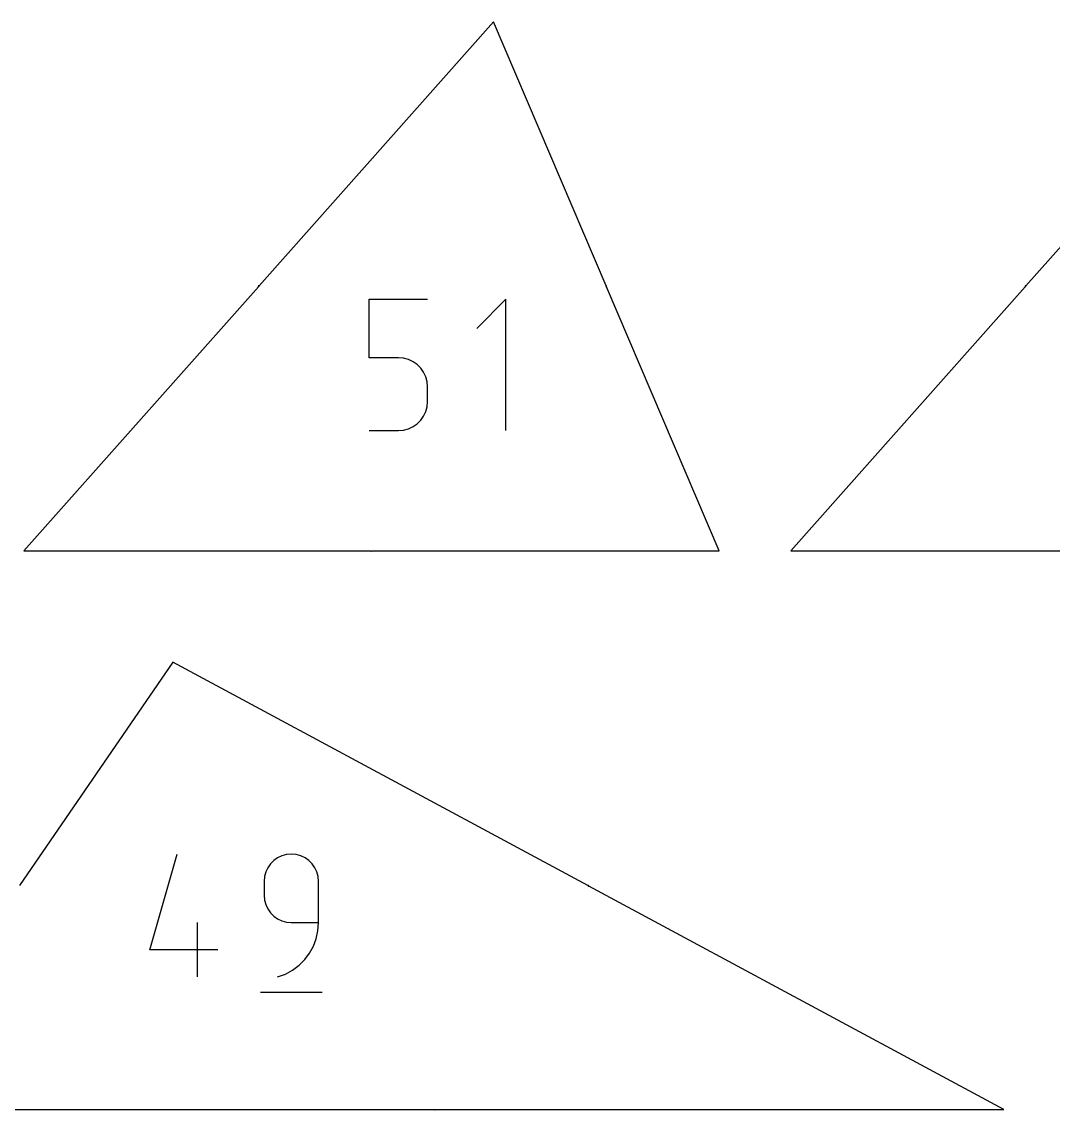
# Model space of a CAD drawing. Extents: x 0 to 500, y 0 to 1020.
# Drawn here: x 242.4 to 288.09, y 521.5 to 569.71 of the extents above; entities that cross this region are included whole.
import ezdxf

# ---------------------------------------------------------------- set-up
doc = ezdxf.new("R2010")
doc.units = 0

msp = doc.modelspace()

# ---------------------------------------------------------------- linework, layer by layer
at = {"layer": 'annotation', "color": 1}
for p, q in [((252.892263, 557.984645), (252.892216, 557.984227)), ((252.892216, 557.984227), (252.892241, 557.983808)), ((252.892241, 557.983808), (252.892337, 557.983398)), ((252.892381, 557.985053), (252.892263, 557.984645)), ((252.892337, 557.983398), (252.892502, 557.983008)), ((252.892572, 557.985441), (252.892381, 557.985053)), ((252.892502, 557.983008), (252.892737, 557.982646)), ((252.892835, 557.985798), (252.892572, 557.985441)), ((252.892737, 557.982646), (252.89304, 557.982324)), ((252.893158, 557.986102), (252.892835, 557.985798)), ((252.892835, 557.985798), (252.892835, 557.985798)), ((252.89304, 557.982324), (252.89304, 557.982324)), ((252.89304, 557.982324), (252.893398, 557.98206)), ((252.89352, 557.986337), (252.893158, 557.986102)), ((252.893398, 557.98206), (252.893786, 557.981869)), ((252.893911, 557.986503), (252.89352, 557.986337)), ((252.893786, 557.981869), (252.894194, 557.98175)), ((252.894321, 557.986599), (252.893911, 557.986503)), ((252.894194, 557.98175), (252.894613, 557.981704)), ((252.89474, 557.986624), (252.894321, 557.986599)), ((252.894613, 557.981704), (252.895033, 557.981728)), ((252.895158, 557.986578), (252.89474, 557.986624)), ((252.895033, 557.981728), (252.895443, 557.981824)), ((252.895566, 557.986461), (252.895158, 557.986578)), ((252.895443, 557.981824), (252.895834, 557.98199)), ((252.895953, 557.986271), (252.895566, 557.986461)), ((252.895834, 557.98199), (252.896196, 557.982225)), ((252.895947, 557.981377), (252.895901, 557.980958)), ((252.895901, 557.980958), (252.895926, 557.980539)), ((252.895926, 557.980539), (252.896022, 557.980128)), ((252.896065, 557.981785), (252.895947, 557.981377)), ((252.896309, 557.986008), (252.895953, 557.986271)), ((252.896022, 557.980128), (252.896188, 557.979737)), ((252.896255, 557.982172), (252.896065, 557.981785)), ((252.896188, 557.979737), (252.896424, 557.979375)), ((252.896196, 557.982225), (252.896519, 557.982529)), ((252.896519, 557.982529), (252.896255, 557.982172)), ((252.896309, 557.986008), (252.896309, 557.986008)), ((252.896614, 557.985684), (252.896309, 557.986008)), ((252.896424, 557.979375), (252.896729, 557.979051)), ((252.896519, 557.982529), (252.896783, 557.982886)), ((252.896842, 557.982834), (252.896519, 557.982529)), ((252.896519, 557.982529), (252.896519, 557.982529)), ((252.896519, 557.982529), (252.896519, 557.982529)), ((252.89685, 557.985321), (252.896614, 557.985684)), ((252.896729, 557.979051), (252.897646, 557.978237)), ((252.896783, 557.982886), (252.896973, 557.983274)), ((252.897204, 557.983069), (252.896842, 557.982834)), ((252.897016, 557.98493), (252.89685, 557.985321)), ((252.896973, 557.983274), (252.897091, 557.983682)), ((252.897112, 557.98452), (252.897016, 557.98493)), ((252.897091, 557.983682), (252.897137, 557.9841)), ((252.897137, 557.9841), (252.897112, 557.98452)), ((252.897595, 557.983235), (252.897204, 557.983069)), ((252.898005, 557.98333), (252.897595, 557.983235)), ((252.897646, 557.978237), (252.897646, 557.978237)), ((252.897646, 557.978237), (252.898004, 557.977973)), ((252.898004, 557.977973), (252.898391, 557.977782)), ((252.898425, 557.983355), (252.898005, 557.98333)), ((252.898391, 557.977782), (252.898799, 557.977664)), ((252.898843, 557.983309), (252.898425, 557.983355)), ((252.898799, 557.977664), (252.899217, 557.977619)), ((252.899252, 557.98319), (252.898843, 557.983309)), ((252.90367, 557.985036), (252.898851, 557.992598)), ((252.899217, 557.977619), (252.899636, 557.977644)), ((252.89964, 557.982999), (252.899252, 557.98319)), ((252.899636, 557.977644), (252.900045, 557.977741)), ((252.899997, 557.982735), (252.89964, 557.982999)), ((252.900915, 557.981921), (252.899997, 557.982735)), ((252.899997, 557.982735), (252.899997, 557.982735)), ((252.900045, 557.977741), (252.900435, 557.977907)), ((252.900435, 557.977907), (252.900797, 557.978143)), ((252.900797, 557.978143), (252.90112, 557.978447)), ((252.90122, 557.981597), (252.900915, 557.981921)), ((252.90112, 557.978447), (252.901384, 557.978804)), ((252.90112, 557.978447), (252.90112, 557.978447)), ((252.901455, 557.981235), (252.90122, 557.981597)), ((252.901384, 557.978804), (252.901575, 557.979191)), ((252.901621, 557.980844), (252.901455, 557.981235)), ((252.901575, 557.979191), (252.901693, 557.979598)), ((252.901716, 557.980435), (252.901621, 557.980844)), ((252.901693, 557.979598), (252.90174, 557.980016)), ((252.90174, 557.980016), (252.901716, 557.980435)), ((252.907756, 557.989641), (252.90367, 557.985036)), ((252.908375, 557.986625), (252.904691, 557.989893)), ((268.288972, 557.986856), (268.293502, 557.988788)), ((268.289549, 557.991789), (268.298446, 557.992909)), ((268.291963, 557.986125), (268.289549, 557.991789)), ((268.289931, 557.981074), (268.292105, 557.975973)), ((268.291809, 557.980203), (268.291809, 557.980203)), ((268.291809, 557.980203), (268.292326, 557.979658)), ((268.292326, 557.979658), (268.292906, 557.979202)), ((268.292906, 557.979202), (268.293537, 557.978839)), ((268.293537, 557.978839), (268.294208, 557.97857)), ((268.294208, 557.97857), (268.294909, 557.978398)), ((268.294909, 557.978398), (268.295629, 557.978326)), ((268.295629, 557.978326), (268.296355, 557.978357)), ((268.296355, 557.978357), (268.297079, 557.978492)), ((268.296645, 557.982275), (268.296628, 557.98185)), ((268.296628, 557.98185), (268.296685, 557.981423)), ((268.296734, 557.982686), (268.296645, 557.982275)), ((268.296685, 557.981423), (268.296822, 557.981)), ((268.296891, 557.983076), (268.296734, 557.982686)), ((268.296822, 557.981), (268.297788, 557.978735)), ((268.297112, 557.983435), (268.296891, 557.983076)), ((268.297079, 557.978492), (268.297788, 557.978735)), ((268.297394, 557.983753), (268.297112, 557.983435)), ((268.297732, 557.984022), (268.297394, 557.983753)), ((268.298124, 557.984232), (268.297732, 557.984022)), ((268.297788, 557.978735), (268.30119, 557.980186)), ((268.299258, 557.984716), (268.298124, 557.984232)), ((268.298124, 557.984232), (268.298124, 557.984232)), ((268.299681, 557.984853), (268.299258, 557.984716)), ((268.30011, 557.984911), (268.299681, 557.984853)), ((268.300535, 557.984894), (268.30011, 557.984911)), ((268.300947, 557.984805), (268.300535, 557.984894)), ((268.301337, 557.984649), (268.300947, 557.984805)), ((268.30119, 557.980186), (268.301582, 557.980396)), ((268.30119, 557.980186), (268.30119, 557.980186)), ((268.301695, 557.984428), (268.301337, 557.984649)), ((268.301582, 557.980396), (268.30192, 557.980665)), ((268.302014, 557.984147), (268.301695, 557.984428)), ((268.30192, 557.980665), (268.302202, 557.980983)), ((268.302282, 557.983809), (268.302014, 557.984147)), ((268.302202, 557.980983), (268.302424, 557.981341)), ((268.302492, 557.983418), (268.302282, 557.983809)), ((268.302424, 557.981341), (268.302581, 557.981731)), ((268.302629, 557.982995), (268.302492, 557.983418)), ((268.302492, 557.983418), (268.302492, 557.983418)), ((268.302581, 557.981731), (268.30267, 557.982142)), ((268.302687, 557.982567), (268.302629, 557.982995)), ((268.30267, 557.982142), (268.302687, 557.982567)), ((286.856951, 557.985014), (286.8569, 557.984558)), ((286.8569, 557.984558), (286.856928, 557.984102)), ((286.856928, 557.984102), (286.857032, 557.983655)), ((286.85708, 557.985459), (286.856951, 557.985014)), ((286.857032, 557.983655), (286.857212, 557.98323)), ((286.857287, 557.985881), (286.85708, 557.985459)), ((286.857212, 557.98323), (286.857468, 557.982836)), ((286.857575, 557.98627), (286.857287, 557.985881)), ((286.857468, 557.982836), (286.857798, 557.982485)), ((286.857927, 557.986602), (286.857575, 557.98627)), ((286.857575, 557.98627), (286.857575, 557.98627)), ((286.857798, 557.982485), (286.857798, 557.982485)), ((286.857798, 557.982485), (286.858188, 557.982197)), ((286.858321, 557.986858), (286.857927, 557.986602)), ((286.858188, 557.982197), (286.858611, 557.981989)), ((286.858747, 557.987039), (286.858321, 557.986858)), ((286.858611, 557.981989), (286.859056, 557.981859)), ((286.859194, 557.987143), (286.858747, 557.987039)), ((286.859056, 557.981859), (286.859512, 557.981809)), ((286.859651, 557.987171), (286.859194, 557.987143)), ((286.859512, 557.981809), (286.859969, 557.981836)), ((286.860106, 557.987121), (286.859651, 557.987171)), ((286.859969, 557.981836), (286.860416, 557.98194)), ((286.86055, 557.986992), (286.860106, 557.987121)), ((286.860416, 557.98194), (286.860842, 557.982121)), ((286.860972, 557.986785), (286.86055, 557.986992)), ((286.860842, 557.982121), (286.861237, 557.982377)), ((286.860965, 557.981453), (286.860915, 557.980996)), ((286.860915, 557.980996), (286.860942, 557.980539)), ((286.860942, 557.980539), (286.861047, 557.980092)), ((286.861094, 557.981897), (286.860965, 557.981453)), ((286.86136, 557.986499), (286.860972, 557.986785)), ((286.861047, 557.980092), (286.861228, 557.979666)), ((286.861302, 557.982319), (286.861094, 557.981897)), ((286.861228, 557.979666), (286.861485, 557.979271)), ((286.861237, 557.982377), (286.861589, 557.982708)), ((286.861589, 557.982708), (286.861302, 557.982319)), ((286.86136, 557.986499), (286.86136, 557.986499)), ((286.861692, 557.986146), (286.86136, 557.986499)), ((286.861485, 557.979271), (286.861817, 557.978919)), ((286.861589, 557.982708), (286.861876, 557.983097)), ((286.861941, 557.98304), (286.861589, 557.982708)), ((286.861589, 557.982708), (286.861589, 557.982708)), ((286.861589, 557.982708), (286.861589, 557.982708)), ((286.861949, 557.985751), (286.861692, 557.986146)), ((286.861817, 557.978919), (286.862817, 557.978032)), ((286.861876, 557.983097), (286.862084, 557.98352)), ((286.862335, 557.983297), (286.861941, 557.98304)), ((286.86213, 557.985325), (286.861949, 557.985751)), ((286.862084, 557.98352), (286.862212, 557.983964)), ((286.862235, 557.984877), (286.86213, 557.985325)), ((286.862212, 557.983964), (286.862262, 557.98442)), ((286.862262, 557.98442), (286.862235, 557.984877)), ((286.862761, 557.983477), (286.862335, 557.983297)), ((286.863208, 557.983582), (286.862761, 557.983477)), ((286.862817, 557.978032), (286.862817, 557.978032)), ((286.862817, 557.978032), (286.863207, 557.977744)), ((286.863207, 557.977744), (286.863629, 557.977536)), ((286.863665, 557.983609), (286.863208, 557.983582)), ((286.863629, 557.977536), (286.864073, 557.977408)), ((286.864122, 557.983558), (286.863665, 557.983609)), ((286.863725, 557.992778), (286.86371, 557.992489)), ((286.86371, 557.992489), (286.863746, 557.992197)), ((286.863789, 557.993058), (286.863725, 557.992778)), ((286.863746, 557.992197), (286.863837, 557.991908)), ((286.863899, 557.993323), (286.863789, 557.993058)), ((286.863837, 557.991908), (286.863837, 557.991908)), ((286.863837, 557.991908), (286.864344, 557.990839)), ((286.864053, 557.993565), (286.863899, 557.993323)), ((286.864247, 557.993781), (286.864053, 557.993565)), ((286.864073, 557.977408), (286.864529, 557.977358)), ((286.864566, 557.983429), (286.864122, 557.983558)), ((286.86448, 557.993961), (286.864247, 557.993781)), ((286.864344, 557.990839), (286.864952, 557.989835)), ((286.864748, 557.994102), (286.86448, 557.993961)), ((286.864529, 557.977358), (286.864985, 557.977386)), ((286.864989, 557.983221), (286.864566, 557.983429)), ((286.864862, 557.994145), (286.864748, 557.994102)), ((286.864748, 557.994102), (286.864748, 557.994102)), ((286.86498, 557.99418), (286.864862, 557.994145)), ((286.864952, 557.989835), (286.865653, 557.988903)), ((286.865101, 557.994205), (286.86498, 557.99418)), ((286.864985, 557.977386), (286.865431, 557.977491)), ((286.865379, 557.982933), (286.864989, 557.983221)), ((286.865224, 557.994222), (286.865101, 557.994205)), ((286.865347, 557.994229), (286.865224, 557.994222)), ((286.865472, 557.994227), (286.865347, 557.994229)), ((286.866379, 557.982046), (286.865379, 557.982933)), ((286.865379, 557.982933), (286.865379, 557.982933)), ((286.865431, 557.977491), (286.865856, 557.977672)), ((286.865596, 557.994217), (286.865472, 557.994227)), ((286.865719, 557.994197), (286.865596, 557.994217)), ((286.865653, 557.988903), (286.866442, 557.988048)), ((286.865841, 557.994168), (286.865719, 557.994197)), ((286.866966, 557.993792), (286.865841, 557.994168)), ((286.865841, 557.994168), (286.865841, 557.994168)), ((286.865856, 557.977672), (286.86625, 557.977929)), ((286.86625, 557.977929), (286.866602, 557.97826)), ((286.866711, 557.981693), (286.866379, 557.982046)), ((286.866442, 557.988048), (286.867311, 557.987277)), ((286.866602, 557.97826), (286.86689, 557.978649)), ((286.866602, 557.97826), (286.866602, 557.97826)), ((286.866967, 557.981298), (286.866711, 557.981693)), ((286.86689, 557.978649), (286.867098, 557.979071)), ((286.868038, 557.993308), (286.866966, 557.993792)), ((286.867148, 557.980873), (286.866967, 557.981298)), ((286.867098, 557.979071), (286.867227, 557.979515)), ((286.867252, 557.980426), (286.867148, 557.980873)), ((286.867227, 557.979515), (286.867278, 557.97997)), ((286.867278, 557.97997), (286.867252, 557.980426)), ((286.867311, 557.987277), (286.868254, 557.986595)), ((286.869048, 557.992723), (286.868038, 557.993308)), ((286.868254, 557.986595), (286.869264, 557.986009)), ((286.869991, 557.992041), (286.869048, 557.992723)), ((286.869264, 557.986009), (286.870334, 557.985524)), ((286.870861, 557.99127), (286.869991, 557.992041)), ((286.870334, 557.985524), (286.871458, 557.985145)), ((286.871649, 557.990415), (286.870861, 557.99127)), ((286.871458, 557.985145), (286.871458, 557.985145)), ((286.871458, 557.985145), (286.87158, 557.985117)), ((286.87158, 557.985117), (286.871702, 557.985097)), ((286.87235, 557.989482), (286.871649, 557.990415)), ((286.871702, 557.985097), (286.871826, 557.985086)), ((286.871826, 557.985086), (286.871949, 557.985085)), ((286.871949, 557.985085), (286.872073, 557.985092)), ((286.872073, 557.985092), (286.872196, 557.985109)), ((286.872196, 557.985109), (286.872319, 557.985135)), ((286.872319, 557.985135), (286.87244, 557.98517)), ((286.872957, 557.988477), (286.87235, 557.989482)), ((286.87244, 557.98517), (286.872559, 557.985214)), ((286.872559, 557.985214), (286.872824, 557.985355)), ((286.872559, 557.985214), (286.872559, 557.985214)), ((286.872824, 557.985355), (286.873054, 557.985536)), ((286.873463, 557.987406), (286.872957, 557.988477)), ((286.873054, 557.985536), (286.873247, 557.985751)), ((286.873247, 557.985751), (286.873399, 557.985993)), ((286.873399, 557.985993), (286.873509, 557.986258)), ((286.873552, 557.987118), (286.873463, 557.987406)), ((286.873463, 557.987406), (286.873463, 557.987406)), ((286.873509, 557.986258), (286.873572, 557.986538)), ((286.873588, 557.986826), (286.873552, 557.987118)), ((286.873572, 557.986538), (286.873588, 557.986826)), ((257.795567, 554.82239), (257.795567, 557.411981)), ((257.795567, 557.411981), (260.378229, 557.411981)), ((263.851895, 557.411981), (262.559106, 556.118827)), ((263.851895, 551.596798), (263.851895, 557.411981)), ((259.086898, 554.82239), (257.795567, 554.82239)), ((259.318763, 554.801664), (259.086898, 554.82239)), ((259.537097, 554.741889), (259.318763, 554.801664)), ((259.73823, 554.646669), (259.537097, 554.741889)), ((259.91849, 554.519609), (259.73823, 554.646669)), ((260.074207, 554.364314), (259.91849, 554.519609)), ((260.201711, 554.18439), (260.074207, 554.364314)), ((260.297329, 553.98344), (260.201711, 554.18439)), ((260.357392, 553.765069), (260.297329, 553.98344)), ((260.378229, 553.532883), (260.357392, 553.765069)), ((260.378229, 552.889587), (260.378229, 553.532883)), ((260.378229, 553.532883), (260.378229, 553.532883)), ((260.297287, 552.438616), (260.35738, 552.657288)), ((260.35738, 552.657288), (260.378229, 552.889587)), ((259.91834, 551.900947), (260.074087, 552.056787)), ((260.074087, 552.056787), (260.20163, 552.237229)), ((260.20163, 552.237229), (260.297287, 552.438616)), ((257.795567, 551.596798), (259.086898, 551.596798)), ((259.086898, 551.596798), (259.318667, 551.617636)), ((259.086898, 551.596798), (259.086898, 551.596798)), ((259.318667, 551.617636), (259.53695, 551.677713)), ((259.53695, 551.677713), (259.738068, 551.77337)), ((259.738068, 551.77337), (259.91834, 551.900947)), ((257.892777, 546.270718), (257.901239, 546.270718)), ((257.895314, 546.274106), (257.895314, 546.267337)), ((257.901239, 546.270718), (257.89786, 546.258866)), ((248.074514, 528.607702), (249.280602, 532.837538)), ((253.920647, 532.761813), (253.73254, 532.672299)), ((254.124809, 532.818035), (253.920647, 532.761813)), ((254.341585, 532.837538), (254.124809, 532.818035)), ((254.558809, 532.818035), (254.341585, 532.837538)), ((254.341585, 532.837538), (254.341585, 532.837538)), ((254.76321, 532.761813), (254.558809, 532.818035)), ((254.951387, 532.672299), (254.76321, 532.761813)), ((253.298966, 532.238284), (253.209497, 532.049879)), ((253.418258, 532.407107), (253.298966, 532.238284)), ((253.56393, 532.552921), (253.418258, 532.407107)), ((253.73254, 532.672299), (253.56393, 532.552921)), ((255.119941, 532.552921), (254.951387, 532.672299)), ((255.265473, 532.407107), (255.119941, 532.552921)), ((255.384582, 532.238284), (255.265473, 532.407107)), ((255.473869, 532.049879), (255.384582, 532.238284)), ((253.153291, 531.845322), (253.133791, 531.628039)), ((253.209497, 532.049879), (253.153291, 531.845322)), ((255.529934, 531.845322), (255.473869, 532.049879)), ((255.549378, 531.628039), (255.529934, 531.845322)), ((253.133791, 531.628039), (253.133791, 531.023289)), ((255.549378, 529.814131), (255.549378, 531.628039)), ((255.549378, 531.628039), (255.549378, 531.628039)), ((267.491065, 531.434714), (267.497318, 531.441141)), ((267.496486, 531.431795), (267.491065, 531.434714)), ((267.493692, 531.4305), (267.496027, 531.434836)), ((267.498978, 531.427653), (267.501146, 531.426486)), ((267.501146, 531.426486), (267.501146, 531.426486)), ((267.501146, 531.426486), (267.501554, 531.426311)), ((267.501554, 531.426311), (267.501975, 531.426214)), ((267.501894, 531.433068), (267.504235, 531.437416)), ((267.504062, 531.431901), (267.501894, 531.433068)), ((267.501975, 531.426214), (267.502399, 531.426193)), ((267.502399, 531.426193), (267.502817, 531.426244)), ((267.502817, 531.426244), (267.503219, 531.426365)), ((267.503219, 531.426365), (267.503597, 531.426553)), ((267.503597, 531.426553), (267.503939, 531.426805)), ((267.503939, 531.426805), (267.504238, 531.427117)), ((267.504433, 531.431657), (267.504062, 531.431901)), ((267.504235, 531.437416), (267.508571, 531.435081)), ((267.504238, 531.427117), (267.504483, 531.427488)), ((267.504745, 531.431359), (267.504433, 531.431657)), ((267.504483, 531.427488), (267.505064, 531.428569)), ((267.504997, 531.431017), (267.504745, 531.431359)), ((267.505185, 531.430641), (267.504997, 531.431017)), ((267.505064, 531.428569), (267.505239, 531.428977)), ((267.505064, 531.428569), (267.505064, 531.428569)), ((267.505306, 531.430239), (267.505185, 531.430641)), ((267.505239, 531.428977), (267.505336, 531.429398)), ((267.505357, 531.429822), (267.505306, 531.430239)), ((267.505336, 531.429398), (267.505357, 531.429822)), ((253.133791, 531.023289), (253.133791, 531.023289)), ((253.133791, 531.023289), (253.153291, 530.806018)), ((253.153291, 530.806018), (253.209497, 530.601492)), ((253.209497, 530.601492), (253.298966, 530.413133)), ((253.298966, 530.413133), (253.418258, 530.244363)), ((250.189261, 527.398544), (250.189261, 529.814131)), ((253.418258, 530.244363), (253.56393, 530.098606)), ((253.56393, 530.098606), (253.73254, 529.979281)), ((253.73254, 529.979281), (253.920647, 529.889813)), ((253.920647, 529.889813), (254.124809, 529.833622)), ((254.124809, 529.833622), (254.341585, 529.814131)), ((254.341585, 529.814131), (255.549378, 529.814131)), ((255.522637, 529.447417), (255.549378, 529.814131)), ((255.444598, 529.094939), (255.522637, 529.447417)), ((255.318537, 528.761129), (255.444598, 529.094939)), ((251.09451, 528.607702), (248.074514, 528.607702)), ((254.935454, 528.167246), (255.147731, 528.45042)), ((255.147731, 528.45042), (255.318537, 528.761129)), ((254.399598, 527.70123), (254.684985, 527.916038)), ((254.684985, 527.916038), (254.935454, 528.167246)), ((253.737176, 527.398544), (254.082569, 527.527255)), ((254.082569, 527.527255), (254.399598, 527.70123)), ((253.737176, 527.398544), (253.737176, 527.398544)), ((252.982859, 526.71867), (255.702356, 526.71867)), ((260.688108, 521.525233), (260.694265, 521.525233)), ((260.689953, 521.527698), (260.689953, 521.522773)), ((260.694265, 521.525233), (260.691806, 521.51661)), ((260.698463, 521.525682), (260.698423, 521.52524)), ((260.698423, 521.52524), (260.698423, 521.524013)), ((260.698423, 521.524013), (260.698423, 521.524013)), ((260.698423, 521.524013), (260.698463, 521.52357)), ((260.698463, 521.519525), (260.698423, 521.519082)), ((260.698423, 521.519082), (260.698423, 521.519082)), ((260.698423, 521.519082), (260.698463, 521.518641)), ((260.698577, 521.526099), (260.698463, 521.525682)), ((260.698463, 521.52357), (260.698577, 521.523153)), ((260.698577, 521.519942), (260.698463, 521.519525)), ((260.698463, 521.518641), (260.698577, 521.518226)), ((260.69876, 521.526482), (260.698577, 521.526099)), ((260.698577, 521.523153), (260.698759, 521.522769)), ((260.69876, 521.520326), (260.698577, 521.519942)), ((260.698577, 521.518226), (260.698759, 521.517843)), ((260.698759, 521.522769), (260.699003, 521.522425)), ((260.698759, 521.517843), (260.699003, 521.517499)), ((260.699003, 521.526825), (260.69876, 521.526482)), ((260.699003, 521.52067), (260.69876, 521.520326)), ((260.6993, 521.527121), (260.699003, 521.526825)), ((260.699003, 521.522425), (260.699299, 521.522128)), ((260.6993, 521.520968), (260.699003, 521.52067)), ((260.699003, 521.517499), (260.699299, 521.517203)), ((260.699299, 521.522128), (260.699643, 521.521885)), ((260.699299, 521.517203), (260.699643, 521.51696)), ((260.699644, 521.527364), (260.6993, 521.527121)), ((260.699644, 521.521211), (260.6993, 521.520968)), ((260.699643, 521.521885), (260.700027, 521.521702)), ((260.699643, 521.51696), (260.700027, 521.516777)), ((260.700027, 521.527545), (260.699644, 521.527364)), ((260.700027, 521.521393), (260.699644, 521.521211)), ((260.700443, 521.527659), (260.700027, 521.527545)), ((260.700027, 521.521702), (260.700443, 521.521588)), ((260.700443, 521.521508), (260.700027, 521.521393)), ((260.700027, 521.516777), (260.700443, 521.516663)), ((260.700885, 521.527699), (260.700443, 521.527659)), ((260.700443, 521.521588), (260.700885, 521.521548)), ((260.700885, 521.521548), (260.700443, 521.521508)), ((260.700443, 521.516663), (260.700885, 521.516623)), ((260.701327, 521.527659), (260.700885, 521.527699)), ((260.700885, 521.527699), (260.700885, 521.527699)), ((260.700885, 521.521548), (260.701327, 521.521588)), ((260.700885, 521.521548), (260.700885, 521.521548)), ((260.701327, 521.521508), (260.700885, 521.521548)), ((260.700885, 521.521548), (260.700885, 521.521548)), ((260.700885, 521.516623), (260.701327, 521.516663)), ((260.700885, 521.516623), (260.700885, 521.516623)), ((260.701743, 521.527545), (260.701327, 521.527659)), ((260.701327, 521.521588), (260.701744, 521.521702)), ((260.701743, 521.521393), (260.701327, 521.521508)), ((260.701327, 521.516663), (260.701744, 521.516777)), ((260.702127, 521.527364), (260.701743, 521.527545)), ((260.702127, 521.521211), (260.701743, 521.521393)), ((260.701744, 521.521702), (260.702127, 521.521885)), ((260.701744, 521.516777), (260.702127, 521.51696)), ((260.702471, 521.527121), (260.702127, 521.527364)), ((260.702127, 521.521885), (260.702471, 521.522128)), ((260.702471, 521.520968), (260.702127, 521.521211)), ((260.702127, 521.51696), (260.702471, 521.517203)), ((260.702768, 521.526825), (260.702471, 521.527121)), ((260.702471, 521.522128), (260.702768, 521.522425)), ((260.702768, 521.52067), (260.702471, 521.520968)), ((260.702471, 521.517203), (260.702768, 521.517499)), ((260.703011, 521.526482), (260.702768, 521.526825)), ((260.702768, 521.522425), (260.703011, 521.522769)), ((260.703011, 521.520326), (260.702768, 521.52067)), ((260.702768, 521.517499), (260.703011, 521.517843)), ((260.703193, 521.526099), (260.703011, 521.526482)), ((260.703011, 521.522769), (260.703193, 521.523153)), ((260.703193, 521.519942), (260.703011, 521.520326)), ((260.703011, 521.517843), (260.703193, 521.518226)), ((260.703308, 521.525682), (260.703193, 521.526099)), ((260.703193, 521.523153), (260.703308, 521.52357)), ((260.703308, 521.519525), (260.703193, 521.519942)), ((260.703193, 521.518226), (260.703308, 521.518641)), ((260.703348, 521.52524), (260.703308, 521.525682)), ((260.703308, 521.52357), (260.703348, 521.524013)), ((260.703348, 521.519082), (260.703308, 521.519525)), ((260.703308, 521.518641), (260.703348, 521.519082)), ((260.703348, 521.52524), (260.703348, 521.52524)), ((260.703348, 521.524013), (260.703348, 521.52524)), ((260.703348, 521.519082), (260.703348, 521.519082))]:
    msp.add_line(p, q, dxfattribs=at)
at = {"layer": 'boundary', "color": 5}
for p, q in [((263.29876, 569.705486), (252.917254, 558.004985)), ((268.285409, 558.009351), (263.29876, 569.705486)), ((297.263741, 569.705443), (286.882218, 558.004964)), ((252.883539, 557.966987), (242.502032, 546.266486)), ((252.917254, 558.004985), (252.881397, 558.002844)), ((252.881397, 558.002844), (252.883539, 557.966987)), ((268.318735, 557.995948), (268.285409, 558.009351)), ((268.305332, 557.962621), (268.318735, 557.995948)), ((273.29198, 546.266486), (268.305332, 557.962621)), ((286.848503, 557.966965), (276.46698, 546.266486)), ((286.882218, 558.004964), (286.846361, 558.002822)), ((286.846361, 558.002822), (286.848503, 557.966965)), ((242.502032, 546.266486), (257.871606, 546.266486)), ((257.871606, 546.266486), (257.897006, 546.241086)), ((257.897006, 546.241086), (257.922406, 546.266486)), ((257.922406, 546.266486), (273.29198, 546.266486)), ((276.46698, 546.266486), (291.836532, 546.266486)), ((249.093383, 541.34547), (242.304249, 531.454753)), ((267.476871, 531.445855), (249.093383, 541.34547)), ((267.511278, 531.456175), (267.476871, 531.445855)), ((267.521598, 531.421769), (267.511278, 531.456175)), ((285.905087, 521.522154), (267.521598, 531.421769)), ((235.486365, 521.522154), (260.670326, 521.522154)), ((260.670326, 521.522154), (260.695726, 521.496754)), ((260.695726, 521.496754), (260.721126, 521.522154)), ((260.721126, 521.522154), (285.905087, 521.522154))]:
    msp.add_line(p, q, dxfattribs=at)

doc.saveas('drawing.dxf')
